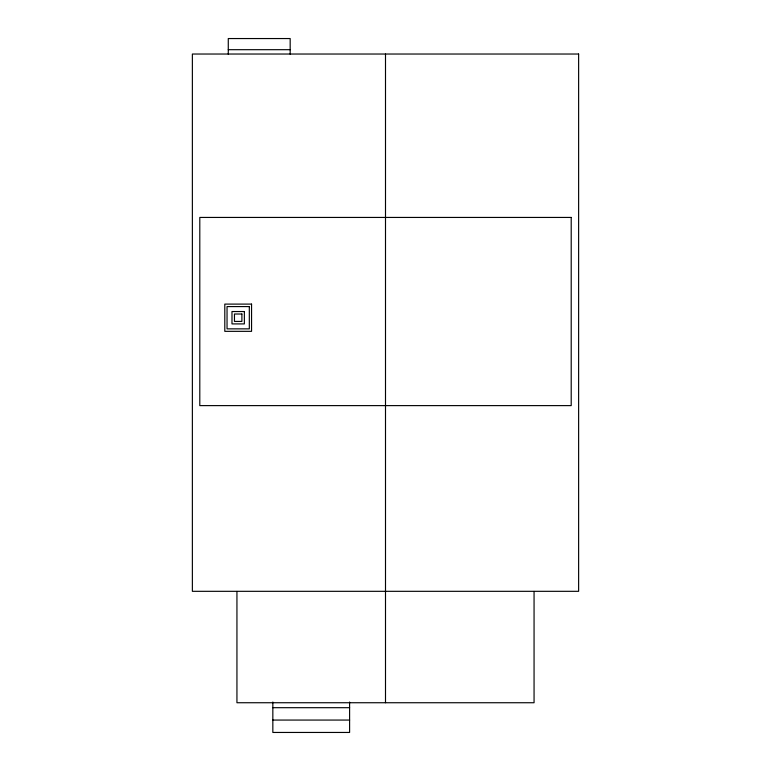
<?xml version="1.0" encoding="UTF-8"?>
<svg xmlns="http://www.w3.org/2000/svg" width="771" height="771" viewBox="0 0 771 771"><rect width="100%" height="100%" fill="white"/><g stroke="black" fill="none" stroke-linecap="round" stroke-linejoin="round"><path stroke-width="1.16" d="M228.274 49.691L290.175 49.691M272.838 707.691L349.6 707.691M272.838 720.066L349.6 720.066M534.062 591.444L534.062 702.738L236.938 702.738L236.938 591.444M385.5 54.028L385.5 591.318M385.5 591.473L385.5 702.738M349.6 702.015L349.6 732.45L272.838 732.45L272.838 702.015M290.175 54.192L290.175 38.55L228.274 38.55L228.274 54.192M578.626 54.028L192.374 54.028L192.374 591.318L578.626 591.318L578.626 54.028M571.205 217.441L199.795 217.441L199.795 405.613L571.205 405.613L571.205 217.441M251.558 304.102L224.795 304.102L224.795 331.337L251.558 331.337L251.558 304.102M249.322 306.579L227.04 306.579L227.04 328.86L249.322 328.86L249.322 306.579M244.368 311.532L231.984 311.532L231.984 323.907L244.368 323.907L244.368 311.532M241.892 314.009L234.461 314.009L234.461 321.43L241.892 321.43L241.892 314.009"/></g></svg>
